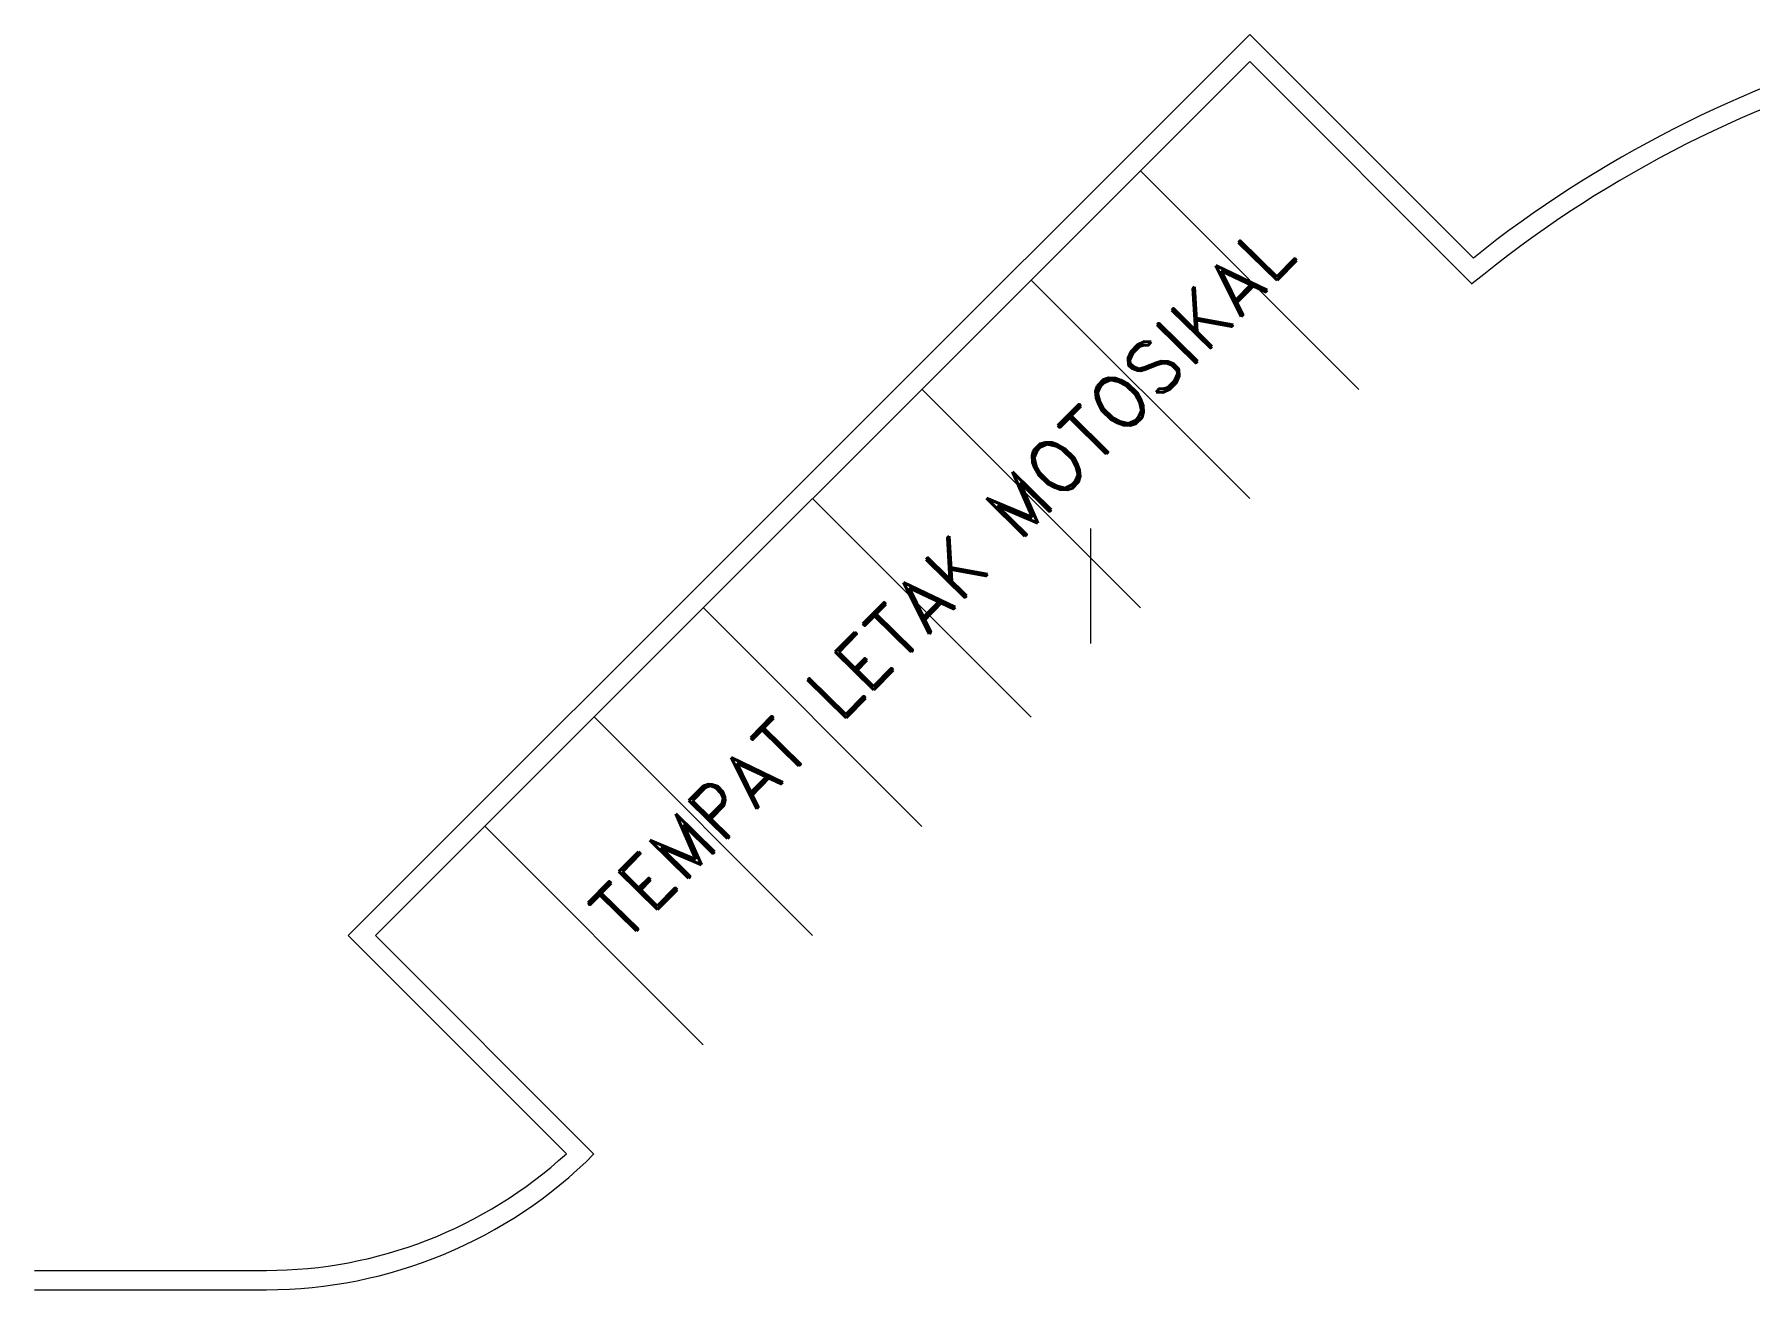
# Model space of a CAD drawing. Header units: inches. Extents: x -86493719 to 430035, y 21644 to 1519532.
# Drawn here: x 37299 to 48401, y 37412 to 45537 of the extents above; entities that cross this region are included whole.
import ezdxf
from ezdxf.enums import TextEntityAlignment as Align

# ---------------------------------------------------------------- set-up
doc = ezdxf.new("R2010")
doc.units = ezdxf.units.IN
doc.header["$MEASUREMENT"] = 0
doc.layers.add('carpark', color=8, linetype='Continuous')
doc.layers.add('kerb', color=8, linetype='Continuous')
doc.layers.add('dim', color=8, linetype='Continuous', lineweight=20)
doc.layers.add('t3', color=8, linetype='Continuous', lineweight=25)
doc.styles.add('VERDANA1000', font='romand.shx', dxfattribs={"height": 1000})

msp = doc.modelspace()

# ---------------------------------------------------------------- linework, layer by layer
at = {"layer": 'carpark', "linetype": 'Continuous', "lineweight": 0}
for p, q in [((45872, 43239), (44458, 44654)), ((45165, 42532), (43751, 43947)), ((44457, 41825), (43043, 43240)), ((43750, 41118), (42336, 42533)), ((43043, 40411), (41629, 41826)), ((42336, 39704), (40922, 41119)), ((41628, 38997), (40214, 40412))]:
    msp.add_line(p, q, dxfattribs=at)
at = {"layer": 'dim'}
msp.add_line((44134, 42339), (44134, 41594), dxfattribs=at)
at = {"layer": 'kerb', "linetype": 'Continuous', "lineweight": 0}
for p, q in [((39330, 39705), (45165, 45537)), ((46613, 44089), (45165, 45537)), ((39507, 39705), (45165, 45361)), ((46604, 43921), (45165, 45361)), ((40742, 38292), (39330, 39705)), ((40921, 38290), (39507, 39705)), ((40833, 38202), (40831, 38204)), ((37299, 37537), (38801, 37537)), ((37299, 37412), (38801, 37412))]:
    msp.add_line(p, q, dxfattribs=at)
for centre, radius, start, end in [((51370, 38131), 7625, 105.374, 128.6073), ((51370, 38131), 7500, 105.6301, 129.4607), ((38800, 40412), 2875, 270.0124, 312.4957), ((38800, 40412), 3000, 270.0124, 314.9876)]:
    msp.add_arc(centre, radius, start, end, dxfattribs=at)

# ---------------------------------------------------------------- texts
at = {"layer": 't3', "style": 'VERDANA1000'}
msp.add_text('TEMPAT LETAK MOTOSIKAL', height=350, rotation=45.4481, dxfattribs=at).set_placement((43170, 41989), align=Align.MIDDLE_CENTER)

doc.saveas('drawing.dxf')
